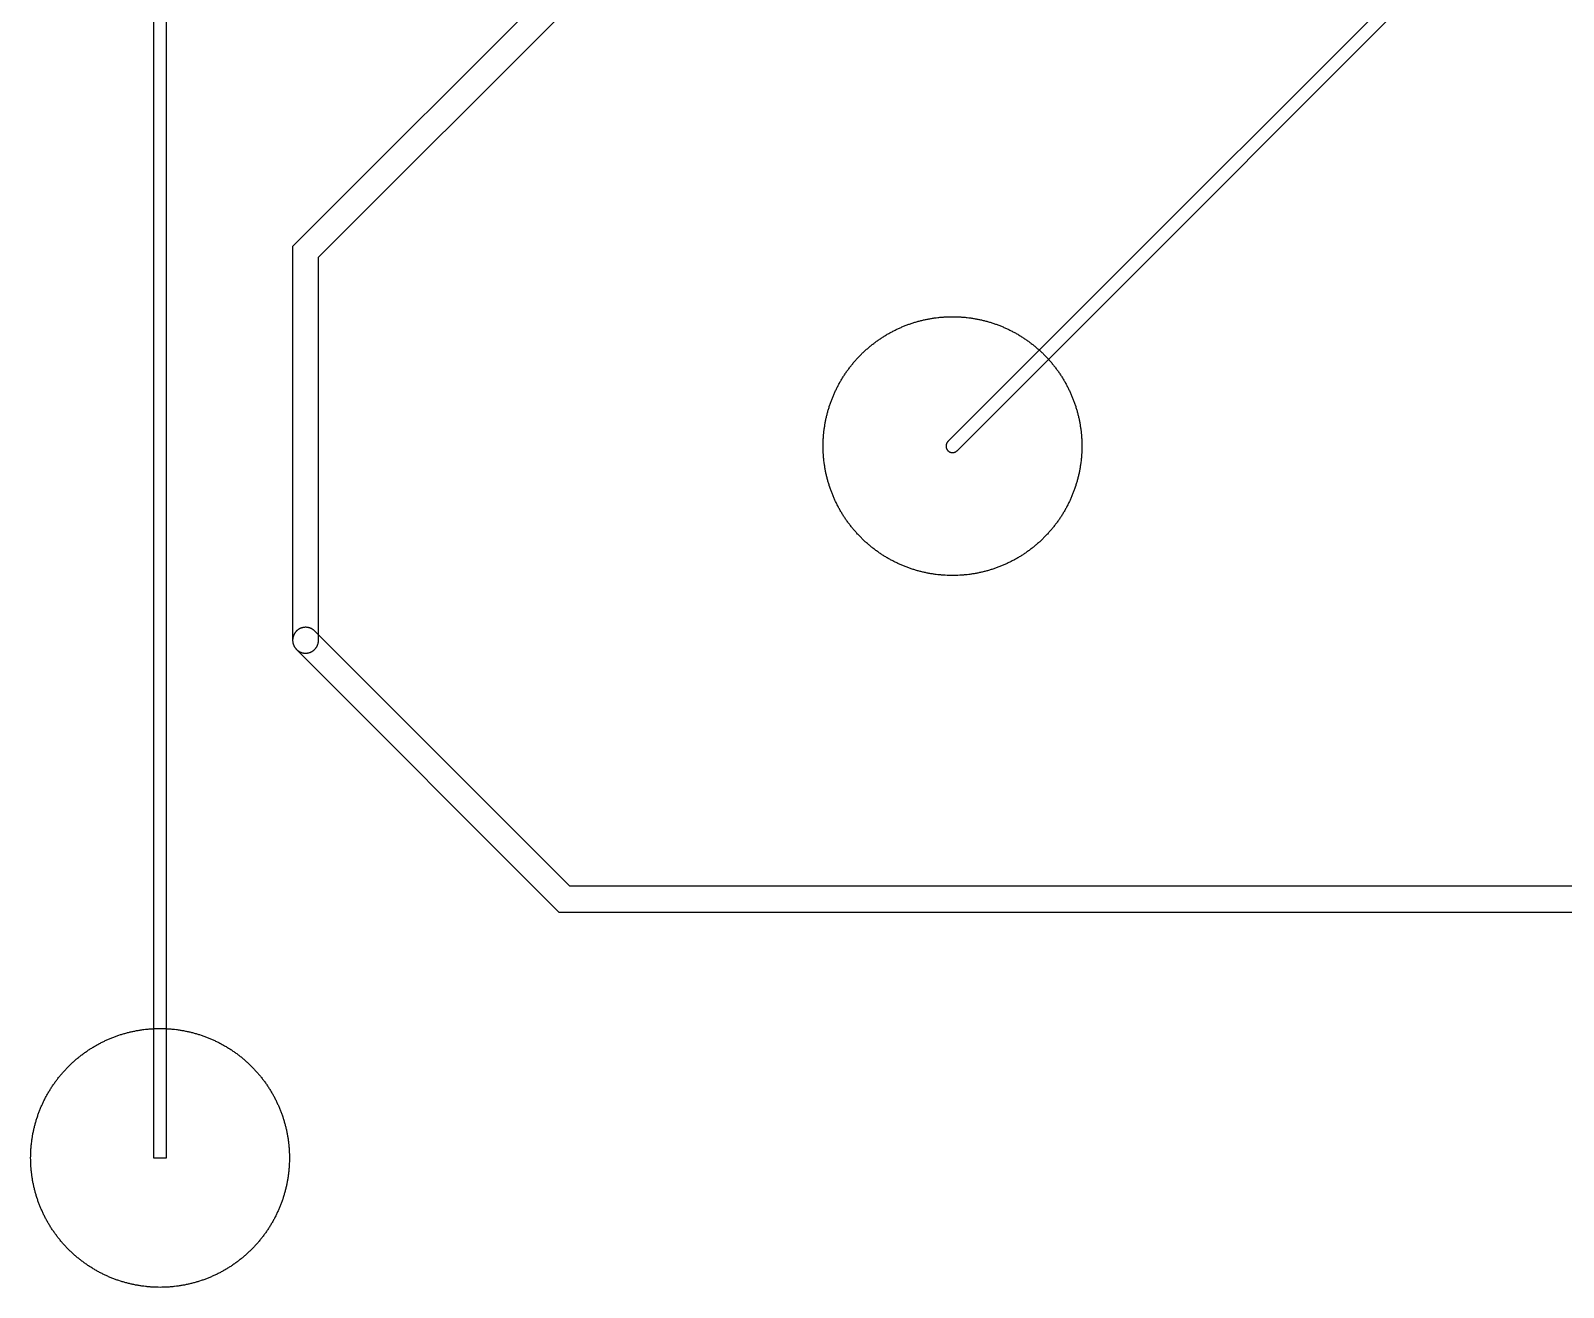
# Model space of a CAD drawing. Extents: x -44500 to 44500, y -47000 to 47000.
# Drawn here: x -7125 to 4721, y 23000 to 32710 of the extents above; entities that cross this region are included whole.
import ezdxf

# ---------------------------------------------------------------- set-up
doc = ezdxf.new("R2010")
doc.units = 0
for name, color, linetype in [('Active', 80, 'CONTINUOUS'), ('Metal1', 160, 'CONTINUOUS'), ('Poly', 20, 'CONTINUOUS')]:
    doc.layers.add(name, color=color, linetype=linetype)

msp = doc.modelspace()

# ---------------------------------------------------------------- linework, layer by layer
at = {"layer": 'Active'}
for points in [[(-6175, 24000), (-6075, 24000), (-6075, 37000), (-6175, 37000)], [(-5125.1, 23985.9), (-5125.4, 23971.8), (-5125.9, 23957.7), (-5126.6, 23943.65), (-5127.05, 23936.6), (-5127.5, 23929.6), (-5128, 23922.6), (-5128.6, 23915.55), (-5129.2, 23908.55), (-5129.9, 23901.5), (-5130.6, 23894.5), (-5131.35, 23887.5), (-5133.05, 23873.5), (-5133.95, 23866.55), (-5134.95, 23859.55), (-5135.95, 23852.6), (-5137, 23845.65), (-5138.1, 23838.7), (-5139.3, 23831.7), (-5140.5, 23824.8), (-5141.75, 23817.85), (-5143.05, 23810.95), (-5144.4, 23804), (-5145.8, 23797.15), (-5147.25, 23790.25), (-5148.75, 23783.4), (-5150.3, 23776.5), (-5151.9, 23769.65), (-5153.55, 23762.8), (-5155.25, 23755.95), (-5157, 23749.1), (-5158.8, 23742.3), (-5160.65, 23735.5), (-5162.5, 23728.75), (-5164.45, 23721.95), (-5166.45, 23715.15), (-5168.45, 23708.45), (-5170.55, 23701.7), (-5172.65, 23695), (-5177.05, 23681.6), (-5179.35, 23674.9), (-5181.65, 23668.25), (-5184, 23661.65), (-5186.4, 23655), (-5188.85, 23648.4), (-5191.35, 23641.85), (-5193.9, 23635.25), (-5196.5, 23628.7), (-5199.1, 23622.25), (-5201.8, 23615.7), (-5204.55, 23609.15), (-5207.3, 23602.75), (-5210.15, 23596.25), (-5213, 23589.85), (-5215.9, 23583.45), (-5218.85, 23577.05), (-5221.85, 23570.7), (-5224.9, 23564.35), (-5228, 23558), (-5231.15, 23551.65), (-5234.35, 23545.35), (-5237.55, 23539.1), (-5240.8, 23532.9), (-5244.1, 23526.7), (-5247.5, 23520.45), (-5250.85, 23514.35), (-5254.3, 23508.2), (-5257.8, 23502.05), (-5261.35, 23495.95), (-5264.9, 23489.9), (-5268.55, 23483.8), (-5272.15, 23477.85), (-5275.85, 23471.85), (-5279.65, 23465.8), (-5283.4, 23459.9), (-5287.25, 23453.95), (-5291.1, 23448.1), (-5295, 23442.25), (-5298.95, 23436.45), (-5302.95, 23430.6), (-5307, 23424.8), (-5311.05, 23419.1), (-5315.15, 23413.4), (-5319.3, 23407.7), (-5323.5, 23402.05), (-5327.75, 23396.4), (-5332, 23390.8), (-5336.3, 23385.25), (-5340.65, 23379.7), (-5345.05, 23374.2), (-5349.5, 23368.7), (-5353.95, 23363.25), (-5358.45, 23357.85), (-5363, 23352.45), (-5367.6, 23347.05), (-5372.2, 23341.8), (-5376.85, 23336.5), (-5381.55, 23331.25), (-5386.3, 23326), (-5391.05, 23320.8), (-5395.8, 23315.7), (-5400.7, 23310.55), (-5405.55, 23305.5), (-5410.45, 23300.45), (-5415.4, 23295.4), (-5420.4, 23290.4), (-5425.45, 23285.45), (-5430.5, 23280.55), (-5435.55, 23275.7), (-5440.7, 23270.8), (-5445.8, 23266.05), (-5451, 23261.3), (-5456.25, 23256.55), (-5461.5, 23251.85), (-5466.8, 23247.2), (-5472.05, 23242.6), (-5477.45, 23238), (-5482.85, 23233.45), (-5488.25, 23228.95), (-5493.7, 23224.5), (-5499.2, 23220.05), (-5504.7, 23215.65), (-5510.25, 23211.3), (-5515.8, 23207), (-5521.4, 23202.75), (-5527.05, 23198.5), (-5532.7, 23194.3), (-5538.4, 23190.15), (-5544.1, 23186.05), (-5549.8, 23182), (-5555.6, 23177.95), (-5561.45, 23173.95), (-5567.25, 23170), (-5573.1, 23166.1), (-5578.95, 23162.25), (-5584.9, 23158.4), (-5590.8, 23154.65), (-5596.85, 23150.85), (-5602.85, 23147.15), (-5608.8, 23143.55), (-5614.9, 23139.9), (-5620.95, 23136.35), (-5627.05, 23132.8), (-5633.2, 23129.3), (-5639.35, 23125.85), (-5645.45, 23122.5), (-5651.7, 23119.1), (-5657.9, 23115.8), (-5664.1, 23112.55), (-5670.35, 23109.35), (-5676.65, 23106.15), (-5683, 23103), (-5689.35, 23099.9), (-5695.7, 23096.85), (-5702.05, 23093.85), (-5708.45, 23090.9), (-5714.85, 23088), (-5721.25, 23085.15), (-5727.75, 23082.3), (-5734.15, 23079.55), (-5740.7, 23076.8), (-5747.25, 23074.1), (-5753.7, 23071.5), (-5760.25, 23068.9), (-5766.85, 23066.35), (-5773.4, 23063.85), (-5780, 23061.4), (-5786.65, 23059), (-5793.25, 23056.65), (-5799.9, 23054.35), (-5806.6, 23052.05), (-5820, 23047.65), (-5826.7, 23045.55), (-5833.45, 23043.45), (-5840.15, 23041.45), (-5846.95, 23039.45), (-5853.75, 23037.5), (-5860.5, 23035.65), (-5867.3, 23033.8), (-5874.1, 23032), (-5880.95, 23030.25), (-5887.8, 23028.55), (-5894.65, 23026.9), (-5901.5, 23025.3), (-5908.4, 23023.75), (-5915.25, 23022.25), (-5922.15, 23020.8), (-5929, 23019.4), (-5935.95, 23018.05), (-5942.85, 23016.75), (-5949.8, 23015.5), (-5956.7, 23014.3), (-5963.7, 23013.1), (-5970.65, 23012), (-5977.6, 23010.95), (-5984.55, 23009.95), (-5991.55, 23008.95), (-5998.5, 23008.05), (-6012.5, 23006.35), (-6019.5, 23005.6), (-6026.5, 23004.9), (-6033.55, 23004.2), (-6040.55, 23003.6), (-6047.6, 23003), (-6054.6, 23002.5), (-6061.6, 23002.05), (-6068.65, 23001.6), (-6082.7, 23000.9), (-6096.8, 23000.4), (-6110.9, 23000.1), (-6125, 23000), (-6139.1, 23000.1), (-6153.2, 23000.4), (-6167.3, 23000.9), (-6181.35, 23001.6), (-6188.4, 23002.05), (-6195.4, 23002.5), (-6202.4, 23003), (-6209.45, 23003.6), (-6216.45, 23004.2), (-6223.5, 23004.9), (-6230.5, 23005.6), (-6237.5, 23006.35), (-6251.5, 23008.05), (-6258.45, 23008.95), (-6265.45, 23009.95), (-6272.4, 23010.95), (-6279.35, 23012), (-6286.3, 23013.1), (-6293.3, 23014.3), (-6300.2, 23015.5), (-6307.15, 23016.75), (-6314.05, 23018.05), (-6321, 23019.4), (-6327.85, 23020.8), (-6334.75, 23022.25), (-6341.6, 23023.75), (-6348.5, 23025.3), (-6355.35, 23026.9), (-6362.2, 23028.55), (-6369.05, 23030.25), (-6375.9, 23032), (-6382.7, 23033.8), (-6389.5, 23035.65), (-6396.25, 23037.5), (-6403.05, 23039.45), (-6409.85, 23041.45), (-6416.55, 23043.45), (-6423.3, 23045.55), (-6430, 23047.65), (-6443.4, 23052.05), (-6450.1, 23054.35), (-6456.75, 23056.65), (-6463.35, 23059), (-6470, 23061.4), (-6476.6, 23063.85), (-6483.15, 23066.35), (-6489.75, 23068.9), (-6496.3, 23071.5), (-6502.75, 23074.1), (-6509.3, 23076.8), (-6515.85, 23079.55), (-6522.25, 23082.3), (-6528.75, 23085.15), (-6535.15, 23088), (-6541.55, 23090.9), (-6547.95, 23093.85), (-6554.3, 23096.85), (-6560.65, 23099.9), (-6567, 23103), (-6573.35, 23106.15), (-6579.65, 23109.35), (-6585.9, 23112.55), (-6592.1, 23115.8), (-6598.3, 23119.1), (-6604.55, 23122.5), (-6610.65, 23125.85), (-6616.8, 23129.3), (-6622.95, 23132.8), (-6629.05, 23136.35), (-6635.1, 23139.9), (-6641.2, 23143.55), (-6647.15, 23147.15), (-6653.15, 23150.85), (-6659.2, 23154.65), (-6665.1, 23158.4), (-6671.05, 23162.25), (-6676.9, 23166.1), (-6682.75, 23170), (-6688.55, 23173.95), (-6694.4, 23177.95), (-6700.2, 23182), (-6705.9, 23186.05), (-6711.6, 23190.15), (-6717.3, 23194.3), (-6722.95, 23198.5), (-6728.6, 23202.75), (-6734.2, 23207), (-6739.75, 23211.3), (-6745.3, 23215.65), (-6750.8, 23220.05), (-6756.3, 23224.5), (-6761.75, 23228.95), (-6767.15, 23233.45), (-6772.55, 23238), (-6777.95, 23242.6), (-6783.2, 23247.2), (-6788.5, 23251.85), (-6793.75, 23256.55), (-6799, 23261.3), (-6804.2, 23266.05), (-6809.3, 23270.8), (-6814.45, 23275.7), (-6819.5, 23280.55), (-6824.55, 23285.45), (-6829.6, 23290.4), (-6834.6, 23295.4), (-6839.55, 23300.45), (-6844.45, 23305.5), (-6849.3, 23310.55), (-6854.2, 23315.7), (-6858.95, 23320.8), (-6863.7, 23326), (-6868.45, 23331.25), (-6873.15, 23336.5), (-6877.8, 23341.8), (-6882.4, 23347.05), (-6887, 23352.45), (-6891.55, 23357.85), (-6896.05, 23363.25), (-6900.5, 23368.7), (-6904.95, 23374.2), (-6909.35, 23379.7), (-6913.7, 23385.25), (-6918, 23390.8), (-6922.25, 23396.4), (-6926.5, 23402.05), (-6930.7, 23407.7), (-6934.85, 23413.4), (-6938.95, 23419.1), (-6943, 23424.8), (-6947.05, 23430.6), (-6951.05, 23436.45), (-6955, 23442.25), (-6958.9, 23448.1), (-6962.75, 23453.95), (-6966.6, 23459.9), (-6970.35, 23465.8), (-6974.15, 23471.85), (-6977.85, 23477.85), (-6981.45, 23483.8), (-6985.1, 23489.9), (-6988.65, 23495.95), (-6992.2, 23502.05), (-6995.7, 23508.2), (-6999.15, 23514.35), (-7002.5, 23520.45), (-7005.9, 23526.7), (-7009.2, 23532.9), (-7012.45, 23539.1), (-7015.65, 23545.35), (-7018.85, 23551.65), (-7022, 23558), (-7025.1, 23564.35), (-7028.15, 23570.7), (-7031.15, 23577.05), (-7034.1, 23583.45), (-7037, 23589.85), (-7039.85, 23596.25), (-7042.7, 23602.75), (-7045.45, 23609.15), (-7048.2, 23615.7), (-7050.9, 23622.25), (-7053.5, 23628.7), (-7056.1, 23635.25), (-7058.65, 23641.85), (-7061.15, 23648.4), (-7063.6, 23655), (-7066, 23661.65), (-7068.35, 23668.25), (-7070.65, 23674.9), (-7072.95, 23681.6), (-7077.35, 23695), (-7079.45, 23701.7), (-7081.55, 23708.45), (-7083.55, 23715.15), (-7085.55, 23721.95), (-7087.5, 23728.75), (-7089.35, 23735.5), (-7091.2, 23742.3), (-7093, 23749.1), (-7094.75, 23755.95), (-7096.45, 23762.8), (-7098.1, 23769.65), (-7099.7, 23776.5), (-7101.25, 23783.4), (-7102.75, 23790.25), (-7104.2, 23797.15), (-7105.6, 23804), (-7106.95, 23810.95), (-7108.25, 23817.85), (-7109.5, 23824.8), (-7110.7, 23831.7), (-7111.9, 23838.7), (-7113, 23845.65), (-7114.05, 23852.6), (-7115.05, 23859.55), (-7116.05, 23866.55), (-7116.95, 23873.5), (-7118.65, 23887.5), (-7119.4, 23894.5), (-7120.1, 23901.5), (-7120.8, 23908.55), (-7121.4, 23915.55), (-7122, 23922.6), (-7122.5, 23929.6), (-7122.95, 23936.6), (-7123.4, 23943.65), (-7124.1, 23957.7), (-7124.6, 23971.8), (-7124.9, 23985.9), (-7125, 24000), (-7124.9, 24014.1), (-7124.6, 24028.2), (-7124.1, 24042.3), (-7123.4, 24056.35), (-7122.95, 24063.4), (-7122.5, 24070.4), (-7122, 24077.4), (-7121.4, 24084.45), (-7120.8, 24091.45), (-7120.1, 24098.5), (-7119.4, 24105.5), (-7118.65, 24112.5), (-7116.95, 24126.5), (-7116.05, 24133.45), (-7115.05, 24140.45), (-7114.05, 24147.4), (-7113, 24154.35), (-7111.9, 24161.3), (-7110.7, 24168.3), (-7109.5, 24175.2), (-7108.25, 24182.15), (-7106.95, 24189.05), (-7105.6, 24196), (-7104.2, 24202.85), (-7102.75, 24209.75), (-7101.25, 24216.6), (-7099.7, 24223.5), (-7098.1, 24230.35), (-7096.45, 24237.2), (-7094.75, 24244.05), (-7093, 24250.9), (-7091.2, 24257.7), (-7089.35, 24264.5), (-7087.5, 24271.25), (-7085.55, 24278.05), (-7083.55, 24284.85), (-7081.55, 24291.55), (-7079.45, 24298.3), (-7077.35, 24305), (-7072.95, 24318.4), (-7070.65, 24325.1), (-7068.35, 24331.75), (-7066, 24338.35), (-7063.6, 24345), (-7061.15, 24351.6), (-7058.65, 24358.15), (-7056.1, 24364.75), (-7053.5, 24371.3), (-7050.9, 24377.75), (-7048.2, 24384.3), (-7045.45, 24390.85), (-7042.7, 24397.25), (-7039.85, 24403.75), (-7037, 24410.15), (-7034.1, 24416.55), (-7031.15, 24422.95), (-7028.15, 24429.3), (-7025.1, 24435.65), (-7022, 24442), (-7018.85, 24448.35), (-7015.65, 24454.65), (-7012.45, 24460.9), (-7009.2, 24467.1), (-7005.9, 24473.3), (-7002.5, 24479.55), (-6999.15, 24485.65), (-6995.7, 24491.8), (-6992.2, 24497.95), (-6988.65, 24504.05), (-6985.1, 24510.1), (-6981.45, 24516.2), (-6977.85, 24522.15), (-6974.15, 24528.15), (-6970.35, 24534.2), (-6966.6, 24540.1), (-6962.75, 24546.05), (-6958.9, 24551.9), (-6955, 24557.75), (-6951.05, 24563.55), (-6947.05, 24569.4), (-6943, 24575.2), (-6938.95, 24580.9), (-6934.85, 24586.6), (-6930.7, 24592.3), (-6926.5, 24597.95), (-6922.25, 24603.6), (-6918, 24609.2), (-6913.7, 24614.75), (-6909.35, 24620.3), (-6904.95, 24625.8), (-6900.5, 24631.3), (-6896.05, 24636.75), (-6891.55, 24642.15), (-6887, 24647.55), (-6882.4, 24652.95), (-6877.8, 24658.2), (-6873.15, 24663.5), (-6868.45, 24668.75), (-6863.7, 24674), (-6858.95, 24679.2), (-6854.2, 24684.3), (-6849.3, 24689.45), (-6844.45, 24694.5), (-6839.55, 24699.55), (-6834.6, 24704.6), (-6829.6, 24709.6), (-6824.55, 24714.55), (-6819.5, 24719.45), (-6814.45, 24724.3), (-6809.3, 24729.2), (-6804.2, 24733.95), (-6799, 24738.7), (-6793.75, 24743.45), (-6788.5, 24748.15), (-6783.2, 24752.8), (-6777.95, 24757.4), (-6772.55, 24762), (-6767.15, 24766.55), (-6761.75, 24771.05), (-6756.3, 24775.5), (-6750.8, 24779.95), (-6745.3, 24784.35), (-6739.75, 24788.7), (-6734.2, 24793), (-6728.6, 24797.25), (-6722.95, 24801.5), (-6717.3, 24805.7), (-6711.6, 24809.85), (-6705.9, 24813.95), (-6700.2, 24818), (-6694.4, 24822.05), (-6688.55, 24826.05), (-6682.75, 24830), (-6676.9, 24833.9), (-6671.05, 24837.75), (-6665.1, 24841.6), (-6659.2, 24845.35), (-6653.15, 24849.15), (-6647.15, 24852.85), (-6641.2, 24856.45), (-6635.1, 24860.1), (-6629.05, 24863.65), (-6622.95, 24867.2), (-6616.8, 24870.7), (-6610.65, 24874.15), (-6604.55, 24877.5), (-6598.3, 24880.9), (-6592.1, 24884.2), (-6585.9, 24887.45), (-6579.65, 24890.65), (-6573.35, 24893.85), (-6567, 24897), (-6560.65, 24900.1), (-6554.3, 24903.15), (-6547.95, 24906.15), (-6541.55, 24909.1), (-6535.15, 24912), (-6528.75, 24914.85), (-6522.25, 24917.7), (-6515.85, 24920.45), (-6509.3, 24923.2), (-6502.75, 24925.9), (-6496.3, 24928.5), (-6489.75, 24931.1), (-6483.15, 24933.65), (-6476.6, 24936.15), (-6470, 24938.6), (-6463.35, 24941), (-6456.75, 24943.35), (-6450.1, 24945.65), (-6443.4, 24947.95), (-6430, 24952.35), (-6423.3, 24954.45), (-6416.55, 24956.55), (-6409.85, 24958.55), (-6403.05, 24960.55), (-6396.25, 24962.5), (-6389.5, 24964.35), (-6382.7, 24966.2), (-6375.9, 24968), (-6369.05, 24969.75), (-6362.2, 24971.45), (-6355.35, 24973.1), (-6348.5, 24974.7), (-6341.6, 24976.25), (-6334.75, 24977.75), (-6327.85, 24979.2), (-6321, 24980.6), (-6314.05, 24981.95), (-6307.15, 24983.25), (-6300.2, 24984.5), (-6293.3, 24985.7), (-6286.3, 24986.9), (-6279.35, 24988), (-6272.4, 24989.05), (-6265.45, 24990.05), (-6258.45, 24991.05), (-6251.5, 24991.95), (-6237.5, 24993.65), (-6230.5, 24994.4), (-6223.5, 24995.1), (-6216.45, 24995.8), (-6209.45, 24996.4), (-6202.4, 24997), (-6195.4, 24997.5), (-6188.4, 24997.95), (-6181.35, 24998.4), (-6167.3, 24999.1), (-6153.2, 24999.6), (-6139.1, 24999.9), (-6125, 25000), (-6110.9, 24999.9), (-6096.8, 24999.6), (-6082.7, 24999.1), (-6068.65, 24998.4), (-6061.6, 24997.95), (-6054.6, 24997.5), (-6047.6, 24997), (-6040.55, 24996.4), (-6033.55, 24995.8), (-6026.5, 24995.1), (-6019.5, 24994.4), (-6012.5, 24993.65), (-5998.5, 24991.95), (-5991.55, 24991.05), (-5984.55, 24990.05), (-5977.6, 24989.05), (-5970.65, 24988), (-5963.7, 24986.9), (-5956.7, 24985.7), (-5949.8, 24984.5), (-5942.85, 24983.25), (-5935.95, 24981.95), (-5929, 24980.6), (-5922.15, 24979.2), (-5915.25, 24977.75), (-5908.4, 24976.25), (-5901.5, 24974.7), (-5894.65, 24973.1), (-5887.8, 24971.45), (-5880.95, 24969.75), (-5874.1, 24968), (-5867.3, 24966.2), (-5860.5, 24964.35), (-5853.75, 24962.5), (-5846.95, 24960.55), (-5840.15, 24958.55), (-5833.45, 24956.55), (-5826.7, 24954.45), (-5820, 24952.35), (-5806.6, 24947.95), (-5799.9, 24945.65), (-5793.25, 24943.35), (-5786.65, 24941), (-5780, 24938.6), (-5773.4, 24936.15), (-5766.85, 24933.65), (-5760.25, 24931.1), (-5753.7, 24928.5), (-5747.25, 24925.9), (-5740.7, 24923.2), (-5734.15, 24920.45), (-5727.75, 24917.7), (-5721.25, 24914.85), (-5714.85, 24912), (-5708.45, 24909.1), (-5702.05, 24906.15), (-5695.7, 24903.15), (-5689.35, 24900.1), (-5683, 24897), (-5676.65, 24893.85), (-5670.35, 24890.65), (-5664.1, 24887.45), (-5657.9, 24884.2), (-5651.7, 24880.9), (-5645.45, 24877.5), (-5639.35, 24874.15), (-5633.2, 24870.7), (-5627.05, 24867.2), (-5620.95, 24863.65), (-5614.9, 24860.1), (-5608.8, 24856.45), (-5602.85, 24852.85), (-5596.85, 24849.15), (-5590.8, 24845.35), (-5584.9, 24841.6), (-5578.95, 24837.75), (-5573.1, 24833.9), (-5567.25, 24830), (-5561.45, 24826.05), (-5555.6, 24822.05), (-5549.8, 24818), (-5544.1, 24813.95), (-5538.4, 24809.85), (-5532.7, 24805.7), (-5527.05, 24801.5), (-5521.4, 24797.25), (-5515.8, 24793), (-5510.25, 24788.7), (-5504.7, 24784.35), (-5499.2, 24779.95), (-5493.7, 24775.5), (-5488.25, 24771.05), (-5482.85, 24766.55), (-5477.45, 24762), (-5472.05, 24757.4), (-5466.8, 24752.8), (-5461.5, 24748.15), (-5456.25, 24743.45), (-5451, 24738.7), (-5445.8, 24733.95), (-5440.7, 24729.2), (-5435.55, 24724.3), (-5430.5, 24719.45), (-5425.45, 24714.55), (-5420.4, 24709.6), (-5415.4, 24704.6), (-5410.45, 24699.55), (-5405.55, 24694.5), (-5400.7, 24689.45), (-5395.8, 24684.3), (-5391.05, 24679.2), (-5386.3, 24674), (-5381.55, 24668.75), (-5376.85, 24663.5), (-5372.2, 24658.2), (-5367.6, 24652.95), (-5363, 24647.55), (-5358.45, 24642.15), (-5353.95, 24636.75), (-5349.5, 24631.3), (-5345.05, 24625.8), (-5340.65, 24620.3), (-5336.3, 24614.75), (-5332, 24609.2), (-5327.75, 24603.6), (-5323.5, 24597.95), (-5319.3, 24592.3), (-5315.15, 24586.6), (-5311.05, 24580.9), (-5307, 24575.2), (-5302.95, 24569.4), (-5298.95, 24563.55), (-5295, 24557.75), (-5291.1, 24551.9), (-5287.25, 24546.05), (-5283.4, 24540.1), (-5279.65, 24534.2), (-5275.85, 24528.15), (-5272.15, 24522.15), (-5268.55, 24516.2), (-5264.9, 24510.1), (-5261.35, 24504.05), (-5257.8, 24497.95), (-5254.3, 24491.8), (-5250.85, 24485.65), (-5247.5, 24479.55), (-5244.1, 24473.3), (-5240.8, 24467.1), (-5237.55, 24460.9), (-5234.35, 24454.65), (-5231.15, 24448.35), (-5228, 24442), (-5224.9, 24435.65), (-5221.85, 24429.3), (-5218.85, 24422.95), (-5215.9, 24416.55), (-5213, 24410.15), (-5210.15, 24403.75), (-5207.3, 24397.25), (-5204.55, 24390.85), (-5201.8, 24384.3), (-5199.1, 24377.75), (-5196.5, 24371.3), (-5193.9, 24364.75), (-5191.35, 24358.15), (-5188.85, 24351.6), (-5186.4, 24345), (-5184, 24338.35), (-5181.65, 24331.75), (-5179.35, 24325.1), (-5177.05, 24318.4), (-5172.65, 24305), (-5170.55, 24298.3), (-5168.45, 24291.55), (-5166.45, 24284.85), (-5164.45, 24278.05), (-5162.5, 24271.25), (-5160.65, 24264.5), (-5158.8, 24257.7), (-5157, 24250.9), (-5155.25, 24244.05), (-5153.55, 24237.2), (-5151.9, 24230.35), (-5150.3, 24223.5), (-5148.75, 24216.6), (-5147.25, 24209.75), (-5145.8, 24202.85), (-5144.4, 24196), (-5143.05, 24189.05), (-5141.75, 24182.15), (-5140.5, 24175.2), (-5139.3, 24168.3), (-5138.1, 24161.3), (-5137, 24154.35), (-5135.95, 24147.4), (-5134.95, 24140.45), (-5133.95, 24133.45), (-5133.05, 24126.5), (-5131.35, 24112.5), (-5130.6, 24105.5), (-5129.9, 24098.5), (-5129.2, 24091.45), (-5128.6, 24084.45), (-5128, 24077.4), (-5127.5, 24070.4), (-5127.05, 24063.4), (-5126.6, 24056.35), (-5125.9, 24042.3), (-5125.4, 24028.2), (-5125.1, 24014.1), (-5125, 24000)]]:
    msp.add_lwpolyline(points, close=True, dxfattribs=at)
at = {"layer": 'Metal1'}
for points in [[(-3041.42, 33100), (-5100, 31041.42), (-5100, 28000), (-5099.9, 27995.55), (-5099.6, 27991.15), (-5099.1, 27986.75), (-5098.8, 27984.6), (-5098.4, 27982.35), (-5098, 27980.2), (-5097.55, 27978.05), (-5097.05, 27975.9), (-5096.5, 27973.8), (-5095.25, 27969.55), (-5094.55, 27967.45), (-5093.8, 27965.35), (-5093, 27963.25), (-5092.15, 27961.2), (-5091.25, 27959.15), (-5090.35, 27957.15), (-5089.4, 27955.2), (-5088.35, 27953.2), (-5087.3, 27951.25), (-5086.25, 27949.4), (-5085.1, 27947.5), (-5083.9, 27945.6), (-5082.7, 27943.8), (-5081.4, 27941.95), (-5080.1, 27940.15), (-5078.75, 27938.4), (-5077.4, 27936.7), (-5075.95, 27934.95), (-5074.55, 27933.35), (-5071.5, 27930.1), (-5069.9, 27928.5), (-5066.65, 27925.45), (-5065.05, 27924.05), (-5063.3, 27922.6), (-5061.6, 27921.25), (-5059.85, 27919.9), (-5058.05, 27918.6), (-5056.2, 27917.3), (-5054.4, 27916.1), (-5052.5, 27914.9), (-5050.6, 27913.75), (-5048.75, 27912.7), (-5046.8, 27911.65), (-5044.8, 27910.6), (-5042.85, 27909.65), (-5040.85, 27908.75), (-5038.8, 27907.85), (-5036.75, 27907), (-5034.65, 27906.2), (-5032.55, 27905.45), (-5030.45, 27904.75), (-5026.2, 27903.5), (-5024.1, 27902.95), (-5021.95, 27902.45), (-5019.8, 27902), (-5017.65, 27901.6), (-5015.4, 27901.2), (-5013.25, 27900.9), (-5008.85, 27900.4), (-5004.45, 27900.1), (-5000, 27900), (-4995.55, 27900.1), (-4991.15, 27900.4), (-4986.75, 27900.9), (-4984.6, 27901.2), (-4982.35, 27901.6), (-4980.2, 27902), (-4978.05, 27902.45), (-4975.9, 27902.95), (-4973.8, 27903.5), (-4969.55, 27904.75), (-4967.45, 27905.45), (-4965.35, 27906.2), (-4963.25, 27907), (-4961.2, 27907.85), (-4959.15, 27908.75), (-4957.15, 27909.65), (-4955.2, 27910.6), (-4953.2, 27911.65), (-4951.25, 27912.7), (-4949.4, 27913.75), (-4947.5, 27914.9), (-4945.6, 27916.1), (-4943.8, 27917.3), (-4941.95, 27918.6), (-4940.15, 27919.9), (-4938.4, 27921.25), (-4936.7, 27922.6), (-4934.95, 27924.05), (-4933.35, 27925.45), (-4930.1, 27928.5), (-4928.5, 27930.1), (-4925.45, 27933.35), (-4924.05, 27934.95), (-4922.6, 27936.7), (-4921.25, 27938.4), (-4919.9, 27940.15), (-4918.6, 27941.95), (-4917.3, 27943.8), (-4916.1, 27945.6), (-4914.9, 27947.5), (-4913.75, 27949.4), (-4912.7, 27951.25), (-4911.65, 27953.2), (-4910.6, 27955.2), (-4909.65, 27957.15), (-4908.75, 27959.15), (-4907.85, 27961.2), (-4907, 27963.25), (-4906.2, 27965.35), (-4905.45, 27967.45), (-4904.75, 27969.55), (-4903.5, 27973.8), (-4902.95, 27975.9), (-4902.45, 27978.05), (-4902, 27980.2), (-4901.6, 27982.35), (-4901.2, 27984.6), (-4900.9, 27986.75), (-4900.4, 27991.15), (-4900.1, 27995.55), (-4900, 28000), (-4900, 30958.58), (-2958.58, 32900)], [(12935.01, 26100), (-2958.58, 26100), (-4929.29, 28070.71), (-4929.3, 28070.7), (-4930.1, 28071.5), (-4933.35, 28074.55), (-4934.95, 28075.95), (-4936.7, 28077.4), (-4938.4, 28078.75), (-4940.15, 28080.1), (-4941.95, 28081.4), (-4943.8, 28082.7), (-4945.6, 28083.9), (-4947.5, 28085.1), (-4949.4, 28086.25), (-4951.25, 28087.3), (-4953.2, 28088.35), (-4955.2, 28089.4), (-4957.15, 28090.35), (-4959.15, 28091.25), (-4961.2, 28092.15), (-4963.25, 28093), (-4965.35, 28093.8), (-4967.45, 28094.55), (-4969.55, 28095.25), (-4973.8, 28096.5), (-4975.9, 28097.05), (-4978.05, 28097.55), (-4980.2, 28098), (-4982.35, 28098.4), (-4984.6, 28098.8), (-4986.75, 28099.1), (-4991.15, 28099.6), (-4995.55, 28099.9), (-5000, 28100), (-5004.45, 28099.9), (-5008.85, 28099.6), (-5013.25, 28099.1), (-5015.4, 28098.8), (-5017.65, 28098.4), (-5019.8, 28098), (-5021.95, 28097.55), (-5024.1, 28097.05), (-5026.2, 28096.5), (-5030.45, 28095.25), (-5032.55, 28094.55), (-5034.65, 28093.8), (-5036.75, 28093), (-5038.8, 28092.15), (-5040.85, 28091.25), (-5042.85, 28090.35), (-5044.8, 28089.4), (-5046.8, 28088.35), (-5048.75, 28087.3), (-5050.6, 28086.25), (-5052.5, 28085.1), (-5054.4, 28083.9), (-5056.2, 28082.7), (-5058.05, 28081.4), (-5059.85, 28080.1), (-5061.6, 28078.75), (-5063.3, 28077.4), (-5065.05, 28075.95), (-5066.65, 28074.55), (-5069.9, 28071.5), (-5071.5, 28069.9), (-5074.55, 28066.65), (-5075.95, 28065.05), (-5077.4, 28063.3), (-5078.75, 28061.6), (-5080.1, 28059.85), (-5081.4, 28058.05), (-5082.7, 28056.2), (-5083.9, 28054.4), (-5085.1, 28052.5), (-5086.25, 28050.6), (-5087.3, 28048.75), (-5088.35, 28046.8), (-5089.4, 28044.8), (-5090.35, 28042.85), (-5091.25, 28040.85), (-5092.15, 28038.8), (-5093, 28036.75), (-5093.8, 28034.65), (-5094.55, 28032.55), (-5095.25, 28030.45), (-5096.5, 28026.2), (-5097.05, 28024.1), (-5097.55, 28021.95), (-5098, 28019.8), (-5098.4, 28017.65), (-5098.8, 28015.4), (-5099.1, 28013.25), (-5099.6, 28008.85), (-5099.9, 28004.45), (-5100, 28000), (-5099.9, 27995.55), (-5099.6, 27991.15), (-5099.1, 27986.75), (-5098.8, 27984.6), (-5098.4, 27982.35), (-5098, 27980.2), (-5097.55, 27978.05), (-5097.05, 27975.9), (-5096.5, 27973.8), (-5095.25, 27969.55), (-5094.55, 27967.45), (-5093.8, 27965.35), (-5093, 27963.25), (-5092.15, 27961.2), (-5091.25, 27959.15), (-5090.35, 27957.15), (-5089.4, 27955.2), (-5088.35, 27953.2), (-5087.3, 27951.25), (-5086.25, 27949.4), (-5085.1, 27947.5), (-5083.9, 27945.6), (-5082.7, 27943.8), (-5081.4, 27941.95), (-5080.1, 27940.15), (-5078.75, 27938.4), (-5077.4, 27936.7), (-5075.95, 27934.95), (-5074.55, 27933.35), (-5071.5, 27930.1), (-5070.7, 27929.3), (-5070.71, 27929.29), (-3041.42, 25900), (13064.99, 25900)]]:
    msp.add_lwpolyline(points, dxfattribs=at)
at = {"layer": 'Poly'}
msp.add_lwpolyline([(4464.65, 34035.36), (-35.35, 29535.35), (-35.35, 29535.35), (-36.45, 29534.2), (-37.5, 29533.05), (-38.5, 29531.9), (-39.5, 29530.65), (-40.45, 29529.35), (-41.35, 29528.1), (-42.2, 29526.8), (-43, 29525.5), (-43.8, 29524.1), (-44.55, 29522.7), (-45.25, 29521.25), (-45.85, 29519.9), (-46.45, 29518.45), (-47.05, 29516.9), (-47.55, 29515.45), (-48, 29513.95), (-48.4, 29512.45), (-48.75, 29510.95), (-49.1, 29509.4), (-49.6, 29506.3), (-49.75, 29504.75), (-49.9, 29503.15), (-50, 29500), (-49.9, 29496.85), (-49.75, 29495.25), (-49.6, 29493.7), (-49.1, 29490.6), (-48.75, 29489.05), (-48.4, 29487.55), (-48, 29486.05), (-47.55, 29484.55), (-47.05, 29483.1), (-46.45, 29481.55), (-45.85, 29480.1), (-45.25, 29478.75), (-44.55, 29477.3), (-43.8, 29475.9), (-43, 29474.5), (-42.2, 29473.2), (-41.35, 29471.9), (-40.45, 29470.65), (-39.5, 29469.35), (-38.5, 29468.1), (-37.5, 29466.95), (-36.45, 29465.8), (-35.35, 29464.65), (-34.2, 29463.55), (-33.05, 29462.5), (-31.9, 29461.5), (-30.65, 29460.5), (-29.35, 29459.55), (-28.1, 29458.65), (-26.8, 29457.8), (-25.5, 29457), (-24.1, 29456.2), (-22.7, 29455.45), (-21.25, 29454.75), (-19.9, 29454.15), (-18.45, 29453.55), (-16.9, 29452.95), (-15.45, 29452.45), (-13.95, 29452), (-12.45, 29451.6), (-10.95, 29451.25), (-9.4, 29450.9), (-6.3, 29450.4), (-4.75, 29450.25), (-3.15, 29450.1), (0, 29450), (3.15, 29450.1), (4.75, 29450.25), (6.3, 29450.4), (9.4, 29450.9), (10.95, 29451.25), (12.45, 29451.6), (13.95, 29452), (15.45, 29452.45), (16.9, 29452.95), (18.45, 29453.55), (19.9, 29454.15), (21.25, 29454.75), (22.7, 29455.45), (24.1, 29456.2), (25.5, 29457), (26.8, 29457.8), (28.1, 29458.65), (29.35, 29459.55), (30.65, 29460.5), (31.9, 29461.5), (33.05, 29462.5), (34.2, 29463.55), (35.35, 29464.65), (35.35, 29464.65), (4525, 33954.29)], dxfattribs=at)
msp.add_lwpolyline([(999.9, 29485.9), (999.6, 29471.8), (999.1, 29457.7), (998.4, 29443.65), (997.95, 29436.6), (997.5, 29429.6), (997, 29422.6), (996.4, 29415.55), (995.8, 29408.55), (995.1, 29401.5), (994.4, 29394.5), (993.65, 29387.5), (991.95, 29373.5), (991.05, 29366.55), (990.05, 29359.55), (989.05, 29352.6), (988, 29345.65), (986.9, 29338.7), (985.7, 29331.7), (984.5, 29324.8), (983.25, 29317.85), (981.95, 29310.95), (980.6, 29304), (979.2, 29297.15), (977.75, 29290.25), (976.25, 29283.4), (974.7, 29276.5), (973.1, 29269.65), (971.45, 29262.8), (969.75, 29255.95), (968, 29249.1), (966.2, 29242.3), (964.35, 29235.5), (962.5, 29228.75), (960.55, 29221.95), (958.55, 29215.15), (956.55, 29208.45), (954.45, 29201.7), (952.35, 29195), (947.95, 29181.6), (945.65, 29174.9), (943.35, 29168.25), (941, 29161.65), (938.6, 29155), (936.15, 29148.4), (933.65, 29141.85), (931.1, 29135.25), (928.5, 29128.7), (925.9, 29122.25), (923.2, 29115.7), (920.45, 29109.15), (917.7, 29102.75), (914.85, 29096.25), (912, 29089.85), (909.1, 29083.45), (906.15, 29077.05), (903.15, 29070.7), (900.1, 29064.35), (897, 29058), (893.85, 29051.65), (890.65, 29045.35), (887.45, 29039.1), (884.2, 29032.9), (880.9, 29026.7), (877.5, 29020.45), (874.15, 29014.35), (870.7, 29008.2), (867.2, 29002.05), (863.65, 28995.95), (860.1, 28989.9), (856.45, 28983.8), (852.85, 28977.85), (849.15, 28971.85), (845.35, 28965.8), (841.6, 28959.9), (837.75, 28953.95), (833.9, 28948.1), (830, 28942.25), (826.05, 28936.45), (822.05, 28930.6), (818, 28924.8), (813.95, 28919.1), (809.85, 28913.4), (805.7, 28907.7), (801.5, 28902.05), (797.25, 28896.4), (793, 28890.8), (788.7, 28885.25), (784.35, 28879.7), (779.95, 28874.2), (775.5, 28868.7), (771.05, 28863.25), (766.55, 28857.85), (762, 28852.45), (757.4, 28847.05), (752.8, 28841.8), (748.15, 28836.5), (743.45, 28831.25), (738.7, 28826), (733.95, 28820.8), (729.2, 28815.7), (724.3, 28810.55), (719.45, 28805.5), (714.55, 28800.45), (709.6, 28795.4), (704.6, 28790.4), (699.55, 28785.45), (694.5, 28780.55), (689.45, 28775.7), (684.3, 28770.8), (679.2, 28766.05), (674, 28761.3), (668.75, 28756.55), (663.5, 28751.85), (658.2, 28747.2), (652.95, 28742.6), (647.55, 28738), (642.15, 28733.45), (636.75, 28728.95), (631.3, 28724.5), (625.8, 28720.05), (620.3, 28715.65), (614.75, 28711.3), (609.2, 28707), (603.6, 28702.75), (597.95, 28698.5), (592.3, 28694.3), (586.6, 28690.15), (580.9, 28686.05), (575.2, 28682), (569.4, 28677.95), (563.55, 28673.95), (557.75, 28670), (551.9, 28666.1), (546.05, 28662.25), (540.1, 28658.4), (534.2, 28654.65), (528.15, 28650.85), (522.15, 28647.15), (516.2, 28643.55), (510.1, 28639.9), (504.05, 28636.35), (497.95, 28632.8), (491.8, 28629.3), (485.65, 28625.85), (479.55, 28622.5), (473.3, 28619.1), (467.1, 28615.8), (460.9, 28612.55), (454.65, 28609.35), (448.35, 28606.15), (442, 28603), (435.65, 28599.9), (429.3, 28596.85), (422.95, 28593.85), (416.55, 28590.9), (410.15, 28588), (403.75, 28585.15), (397.25, 28582.3), (390.85, 28579.55), (384.3, 28576.8), (377.75, 28574.1), (371.3, 28571.5), (364.75, 28568.9), (358.15, 28566.35), (351.6, 28563.85), (345, 28561.4), (338.35, 28559), (331.75, 28556.65), (325.1, 28554.35), (318.4, 28552.05), (305, 28547.65), (298.3, 28545.55), (291.55, 28543.45), (284.85, 28541.45), (278.05, 28539.45), (271.25, 28537.5), (264.5, 28535.65), (257.7, 28533.8), (250.9, 28532), (244.05, 28530.25), (237.2, 28528.55), (230.35, 28526.9), (223.5, 28525.3), (216.6, 28523.75), (209.75, 28522.25), (202.85, 28520.8), (196, 28519.4), (189.05, 28518.05), (182.15, 28516.75), (175.2, 28515.5), (168.3, 28514.3), (161.3, 28513.1), (154.35, 28512), (147.4, 28510.95), (140.45, 28509.95), (133.45, 28508.95), (126.5, 28508.05), (112.5, 28506.35), (105.5, 28505.6), (98.5, 28504.9), (91.45, 28504.2), (84.45, 28503.6), (77.4, 28503), (70.4, 28502.5), (63.4, 28502.05), (56.35, 28501.6), (42.3, 28500.9), (28.2, 28500.4), (14.1, 28500.1), (0, 28500), (-14.1, 28500.1), (-28.2, 28500.4), (-42.3, 28500.9), (-56.35, 28501.6), (-63.4, 28502.05), (-70.4, 28502.5), (-77.4, 28503), (-84.45, 28503.6), (-91.45, 28504.2), (-98.5, 28504.9), (-105.5, 28505.6), (-112.5, 28506.35), (-126.5, 28508.05), (-133.45, 28508.95), (-140.45, 28509.95), (-147.4, 28510.95), (-154.35, 28512), (-161.3, 28513.1), (-168.3, 28514.3), (-175.2, 28515.5), (-182.15, 28516.75), (-189.05, 28518.05), (-196, 28519.4), (-202.85, 28520.8), (-209.75, 28522.25), (-216.6, 28523.75), (-223.5, 28525.3), (-230.35, 28526.9), (-237.2, 28528.55), (-244.05, 28530.25), (-250.9, 28532), (-257.7, 28533.8), (-264.5, 28535.65), (-271.25, 28537.5), (-278.05, 28539.45), (-284.85, 28541.45), (-291.55, 28543.45), (-298.3, 28545.55), (-305, 28547.65), (-318.4, 28552.05), (-325.1, 28554.35), (-331.75, 28556.65), (-338.35, 28559), (-345, 28561.4), (-351.6, 28563.85), (-358.15, 28566.35), (-364.75, 28568.9), (-371.3, 28571.5), (-377.75, 28574.1), (-384.3, 28576.8), (-390.85, 28579.55), (-397.25, 28582.3), (-403.75, 28585.15), (-410.15, 28588), (-416.55, 28590.9), (-422.95, 28593.85), (-429.3, 28596.85), (-435.65, 28599.9), (-442, 28603), (-448.35, 28606.15), (-454.65, 28609.35), (-460.9, 28612.55), (-467.1, 28615.8), (-473.3, 28619.1), (-479.55, 28622.5), (-485.65, 28625.85), (-491.8, 28629.3), (-497.95, 28632.8), (-504.05, 28636.35), (-510.1, 28639.9), (-516.2, 28643.55), (-522.15, 28647.15), (-528.15, 28650.85), (-534.2, 28654.65), (-540.1, 28658.4), (-546.05, 28662.25), (-551.9, 28666.1), (-557.75, 28670), (-563.55, 28673.95), (-569.4, 28677.95), (-575.2, 28682), (-580.9, 28686.05), (-586.6, 28690.15), (-592.3, 28694.3), (-597.95, 28698.5), (-603.6, 28702.75), (-609.2, 28707), (-614.75, 28711.3), (-620.3, 28715.65), (-625.8, 28720.05), (-631.3, 28724.5), (-636.75, 28728.95), (-642.15, 28733.45), (-647.55, 28738), (-652.95, 28742.6), (-658.2, 28747.2), (-663.5, 28751.85), (-668.75, 28756.55), (-674, 28761.3), (-679.2, 28766.05), (-684.3, 28770.8), (-689.45, 28775.7), (-694.5, 28780.55), (-699.55, 28785.45), (-704.6, 28790.4), (-709.6, 28795.4), (-714.55, 28800.45), (-719.45, 28805.5), (-724.3, 28810.55), (-729.2, 28815.7), (-733.95, 28820.8), (-738.7, 28826), (-743.45, 28831.25), (-748.15, 28836.5), (-752.8, 28841.8), (-757.4, 28847.05), (-762, 28852.45), (-766.55, 28857.85), (-771.05, 28863.25), (-775.5, 28868.7), (-779.95, 28874.2), (-784.35, 28879.7), (-788.7, 28885.25), (-793, 28890.8), (-797.25, 28896.4), (-801.5, 28902.05), (-805.7, 28907.7), (-809.85, 28913.4), (-813.95, 28919.1), (-818, 28924.8), (-822.05, 28930.6), (-826.05, 28936.45), (-830, 28942.25), (-833.9, 28948.1), (-837.75, 28953.95), (-841.6, 28959.9), (-845.35, 28965.8), (-849.15, 28971.85), (-852.85, 28977.85), (-856.45, 28983.8), (-860.1, 28989.9), (-863.65, 28995.95), (-867.2, 29002.05), (-870.7, 29008.2), (-874.15, 29014.35), (-877.5, 29020.45), (-880.9, 29026.7), (-884.2, 29032.9), (-887.45, 29039.1), (-890.65, 29045.35), (-893.85, 29051.65), (-897, 29058), (-900.1, 29064.35), (-903.15, 29070.7), (-906.15, 29077.05), (-909.1, 29083.45), (-912, 29089.85), (-914.85, 29096.25), (-917.7, 29102.75), (-920.45, 29109.15), (-923.2, 29115.7), (-925.9, 29122.25), (-928.5, 29128.7), (-931.1, 29135.25), (-933.65, 29141.85), (-936.15, 29148.4), (-938.6, 29155), (-941, 29161.65), (-943.35, 29168.25), (-945.65, 29174.9), (-947.95, 29181.6), (-952.35, 29195), (-954.45, 29201.7), (-956.55, 29208.45), (-958.55, 29215.15), (-960.55, 29221.95), (-962.5, 29228.75), (-964.35, 29235.5), (-966.2, 29242.3), (-968, 29249.1), (-969.75, 29255.95), (-971.45, 29262.8), (-973.1, 29269.65), (-974.7, 29276.5), (-976.25, 29283.4), (-977.75, 29290.25), (-979.2, 29297.15), (-980.6, 29304), (-981.95, 29310.95), (-983.25, 29317.85), (-984.5, 29324.8), (-985.7, 29331.7), (-986.9, 29338.7), (-988, 29345.65), (-989.05, 29352.6), (-990.05, 29359.55), (-991.05, 29366.55), (-991.95, 29373.5), (-993.65, 29387.5), (-994.4, 29394.5), (-995.1, 29401.5), (-995.8, 29408.55), (-996.4, 29415.55), (-997, 29422.6), (-997.5, 29429.6), (-997.95, 29436.6), (-998.4, 29443.65), (-999.1, 29457.7), (-999.6, 29471.8), (-999.9, 29485.9), (-1000, 29500), (-999.9, 29514.1), (-999.6, 29528.2), (-999.1, 29542.3), (-998.4, 29556.35), (-997.95, 29563.4), (-997.5, 29570.4), (-997, 29577.4), (-996.4, 29584.45), (-995.8, 29591.45), (-995.1, 29598.5), (-994.4, 29605.5), (-993.65, 29612.5), (-991.95, 29626.5), (-991.05, 29633.45), (-990.05, 29640.45), (-989.05, 29647.4), (-988, 29654.35), (-986.9, 29661.3), (-985.7, 29668.3), (-984.5, 29675.2), (-983.25, 29682.15), (-981.95, 29689.05), (-980.6, 29696), (-979.2, 29702.85), (-977.75, 29709.75), (-976.25, 29716.6), (-974.7, 29723.5), (-973.1, 29730.35), (-971.45, 29737.2), (-969.75, 29744.05), (-968, 29750.9), (-966.2, 29757.7), (-964.35, 29764.5), (-962.5, 29771.25), (-960.55, 29778.05), (-958.55, 29784.85), (-956.55, 29791.55), (-954.45, 29798.3), (-952.35, 29805), (-947.95, 29818.4), (-945.65, 29825.1), (-943.35, 29831.75), (-941, 29838.35), (-938.6, 29845), (-936.15, 29851.6), (-933.65, 29858.15), (-931.1, 29864.75), (-928.5, 29871.3), (-925.9, 29877.75), (-923.2, 29884.3), (-920.45, 29890.85), (-917.7, 29897.25), (-914.85, 29903.75), (-912, 29910.15), (-909.1, 29916.55), (-906.15, 29922.95), (-903.15, 29929.3), (-900.1, 29935.65), (-897, 29942), (-893.85, 29948.35), (-890.65, 29954.65), (-887.45, 29960.9), (-884.2, 29967.1), (-880.9, 29973.3), (-877.5, 29979.55), (-874.15, 29985.65), (-870.7, 29991.8), (-867.2, 29997.95), (-863.65, 30004.05), (-860.1, 30010.1), (-856.45, 30016.2), (-852.85, 30022.15), (-849.15, 30028.15), (-845.35, 30034.2), (-841.6, 30040.1), (-837.75, 30046.05), (-833.9, 30051.9), (-830, 30057.75), (-826.05, 30063.55), (-822.05, 30069.4), (-818, 30075.2), (-813.95, 30080.9), (-809.85, 30086.6), (-805.7, 30092.3), (-801.5, 30097.95), (-797.25, 30103.6), (-793, 30109.2), (-788.7, 30114.75), (-784.35, 30120.3), (-779.95, 30125.8), (-775.5, 30131.3), (-771.05, 30136.75), (-766.55, 30142.15), (-762, 30147.55), (-757.4, 30152.95), (-752.8, 30158.2), (-748.15, 30163.5), (-743.45, 30168.75), (-738.7, 30174), (-733.95, 30179.2), (-729.2, 30184.3), (-724.3, 30189.45), (-719.45, 30194.5), (-714.55, 30199.55), (-709.6, 30204.6), (-704.6, 30209.6), (-699.55, 30214.55), (-694.5, 30219.45), (-689.45, 30224.3), (-684.3, 30229.2), (-679.2, 30233.95), (-674, 30238.7), (-668.75, 30243.45), (-663.5, 30248.15), (-658.2, 30252.8), (-652.95, 30257.4), (-647.55, 30262), (-642.15, 30266.55), (-636.75, 30271.05), (-631.3, 30275.5), (-625.8, 30279.95), (-620.3, 30284.35), (-614.75, 30288.7), (-609.2, 30293), (-603.6, 30297.25), (-597.95, 30301.5), (-592.3, 30305.7), (-586.6, 30309.85), (-580.9, 30313.95), (-575.2, 30318), (-569.4, 30322.05), (-563.55, 30326.05), (-557.75, 30330), (-551.9, 30333.9), (-546.05, 30337.75), (-540.1, 30341.6), (-534.2, 30345.35), (-528.15, 30349.15), (-522.15, 30352.85), (-516.2, 30356.45), (-510.1, 30360.1), (-504.05, 30363.65), (-497.95, 30367.2), (-491.8, 30370.7), (-485.65, 30374.15), (-479.55, 30377.5), (-473.3, 30380.9), (-467.1, 30384.2), (-460.9, 30387.45), (-454.65, 30390.65), (-448.35, 30393.85), (-442, 30397), (-435.65, 30400.1), (-429.3, 30403.15), (-422.95, 30406.15), (-416.55, 30409.1), (-410.15, 30412), (-403.75, 30414.85), (-397.25, 30417.7), (-390.85, 30420.45), (-384.3, 30423.2), (-377.75, 30425.9), (-371.3, 30428.5), (-364.75, 30431.1), (-358.15, 30433.65), (-351.6, 30436.15), (-345, 30438.6), (-338.35, 30441), (-331.75, 30443.35), (-325.1, 30445.65), (-318.4, 30447.95), (-305, 30452.35), (-298.3, 30454.45), (-291.55, 30456.55), (-284.85, 30458.55), (-278.05, 30460.55), (-271.25, 30462.5), (-264.5, 30464.35), (-257.7, 30466.2), (-250.9, 30468), (-244.05, 30469.75), (-237.2, 30471.45), (-230.35, 30473.1), (-223.5, 30474.7), (-216.6, 30476.25), (-209.75, 30477.75), (-202.85, 30479.2), (-196, 30480.6), (-189.05, 30481.95), (-182.15, 30483.25), (-175.2, 30484.5), (-168.3, 30485.7), (-161.3, 30486.9), (-154.35, 30488), (-147.4, 30489.05), (-140.45, 30490.05), (-133.45, 30491.05), (-126.5, 30491.95), (-112.5, 30493.65), (-105.5, 30494.4), (-98.5, 30495.1), (-91.45, 30495.8), (-84.45, 30496.4), (-77.4, 30497), (-70.4, 30497.5), (-63.4, 30497.95), (-56.35, 30498.4), (-42.3, 30499.1), (-28.2, 30499.6), (-14.1, 30499.9), (0, 30500), (14.1, 30499.9), (28.2, 30499.6), (42.3, 30499.1), (56.35, 30498.4), (63.4, 30497.95), (70.4, 30497.5), (77.4, 30497), (84.45, 30496.4), (91.45, 30495.8), (98.5, 30495.1), (105.5, 30494.4), (112.5, 30493.65), (126.5, 30491.95), (133.45, 30491.05), (140.45, 30490.05), (147.4, 30489.05), (154.35, 30488), (161.3, 30486.9), (168.3, 30485.7), (175.2, 30484.5), (182.15, 30483.25), (189.05, 30481.95), (196, 30480.6), (202.85, 30479.2), (209.75, 30477.75), (216.6, 30476.25), (223.5, 30474.7), (230.35, 30473.1), (237.2, 30471.45), (244.05, 30469.75), (250.9, 30468), (257.7, 30466.2), (264.5, 30464.35), (271.25, 30462.5), (278.05, 30460.55), (284.85, 30458.55), (291.55, 30456.55), (298.3, 30454.45), (305, 30452.35), (318.4, 30447.95), (325.1, 30445.65), (331.75, 30443.35), (338.35, 30441), (345, 30438.6), (351.6, 30436.15), (358.15, 30433.65), (364.75, 30431.1), (371.3, 30428.5), (377.75, 30425.9), (384.3, 30423.2), (390.85, 30420.45), (397.25, 30417.7), (403.75, 30414.85), (410.15, 30412), (416.55, 30409.1), (422.95, 30406.15), (429.3, 30403.15), (435.65, 30400.1), (442, 30397), (448.35, 30393.85), (454.65, 30390.65), (460.9, 30387.45), (467.1, 30384.2), (473.3, 30380.9), (479.55, 30377.5), (485.65, 30374.15), (491.8, 30370.7), (497.95, 30367.2), (504.05, 30363.65), (510.1, 30360.1), (516.2, 30356.45), (522.15, 30352.85), (528.15, 30349.15), (534.2, 30345.35), (540.1, 30341.6), (546.05, 30337.75), (551.9, 30333.9), (557.75, 30330), (563.55, 30326.05), (569.4, 30322.05), (575.2, 30318), (580.9, 30313.95), (586.6, 30309.85), (592.3, 30305.7), (597.95, 30301.5), (603.6, 30297.25), (609.2, 30293), (614.75, 30288.7), (620.3, 30284.35), (625.8, 30279.95), (631.3, 30275.5), (636.75, 30271.05), (642.15, 30266.55), (647.55, 30262), (652.95, 30257.4), (658.2, 30252.8), (663.5, 30248.15), (668.75, 30243.45), (674, 30238.7), (679.2, 30233.95), (684.3, 30229.2), (689.45, 30224.3), (694.5, 30219.45), (699.55, 30214.55), (704.6, 30209.6), (709.6, 30204.6), (714.55, 30199.55), (719.45, 30194.5), (724.3, 30189.45), (729.2, 30184.3), (733.95, 30179.2), (738.7, 30174), (743.45, 30168.75), (748.15, 30163.5), (752.8, 30158.2), (757.4, 30152.95), (762, 30147.55), (766.55, 30142.15), (771.05, 30136.75), (775.5, 30131.3), (779.95, 30125.8), (784.35, 30120.3), (788.7, 30114.75), (793, 30109.2), (797.25, 30103.6), (801.5, 30097.95), (805.7, 30092.3), (809.85, 30086.6), (813.95, 30080.9), (818, 30075.2), (822.05, 30069.4), (826.05, 30063.55), (830, 30057.75), (833.9, 30051.9), (837.75, 30046.05), (841.6, 30040.1), (845.35, 30034.2), (849.15, 30028.15), (852.85, 30022.15), (856.45, 30016.2), (860.1, 30010.1), (863.65, 30004.05), (867.2, 29997.95), (870.7, 29991.8), (874.15, 29985.65), (877.5, 29979.55), (880.9, 29973.3), (884.2, 29967.1), (887.45, 29960.9), (890.65, 29954.65), (893.85, 29948.35), (897, 29942), (900.1, 29935.65), (903.15, 29929.3), (906.15, 29922.95), (909.1, 29916.55), (912, 29910.15), (914.85, 29903.75), (917.7, 29897.25), (920.45, 29890.85), (923.2, 29884.3), (925.9, 29877.75), (928.5, 29871.3), (931.1, 29864.75), (933.65, 29858.15), (936.15, 29851.6), (938.6, 29845), (941, 29838.35), (943.35, 29831.75), (945.65, 29825.1), (947.95, 29818.4), (952.35, 29805), (954.45, 29798.3), (956.55, 29791.55), (958.55, 29784.85), (960.55, 29778.05), (962.5, 29771.25), (964.35, 29764.5), (966.2, 29757.7), (968, 29750.9), (969.75, 29744.05), (971.45, 29737.2), (973.1, 29730.35), (974.7, 29723.5), (976.25, 29716.6), (977.75, 29709.75), (979.2, 29702.85), (980.6, 29696), (981.95, 29689.05), (983.25, 29682.15), (984.5, 29675.2), (985.7, 29668.3), (986.9, 29661.3), (988, 29654.35), (989.05, 29647.4), (990.05, 29640.45), (991.05, 29633.45), (991.95, 29626.5), (993.65, 29612.5), (994.4, 29605.5), (995.1, 29598.5), (995.8, 29591.45), (996.4, 29584.45), (997, 29577.4), (997.5, 29570.4), (997.95, 29563.4), (998.4, 29556.35), (999.1, 29542.3), (999.6, 29528.2), (999.9, 29514.1), (1000, 29500)], close=True, dxfattribs=at)

doc.saveas('drawing.dxf')
